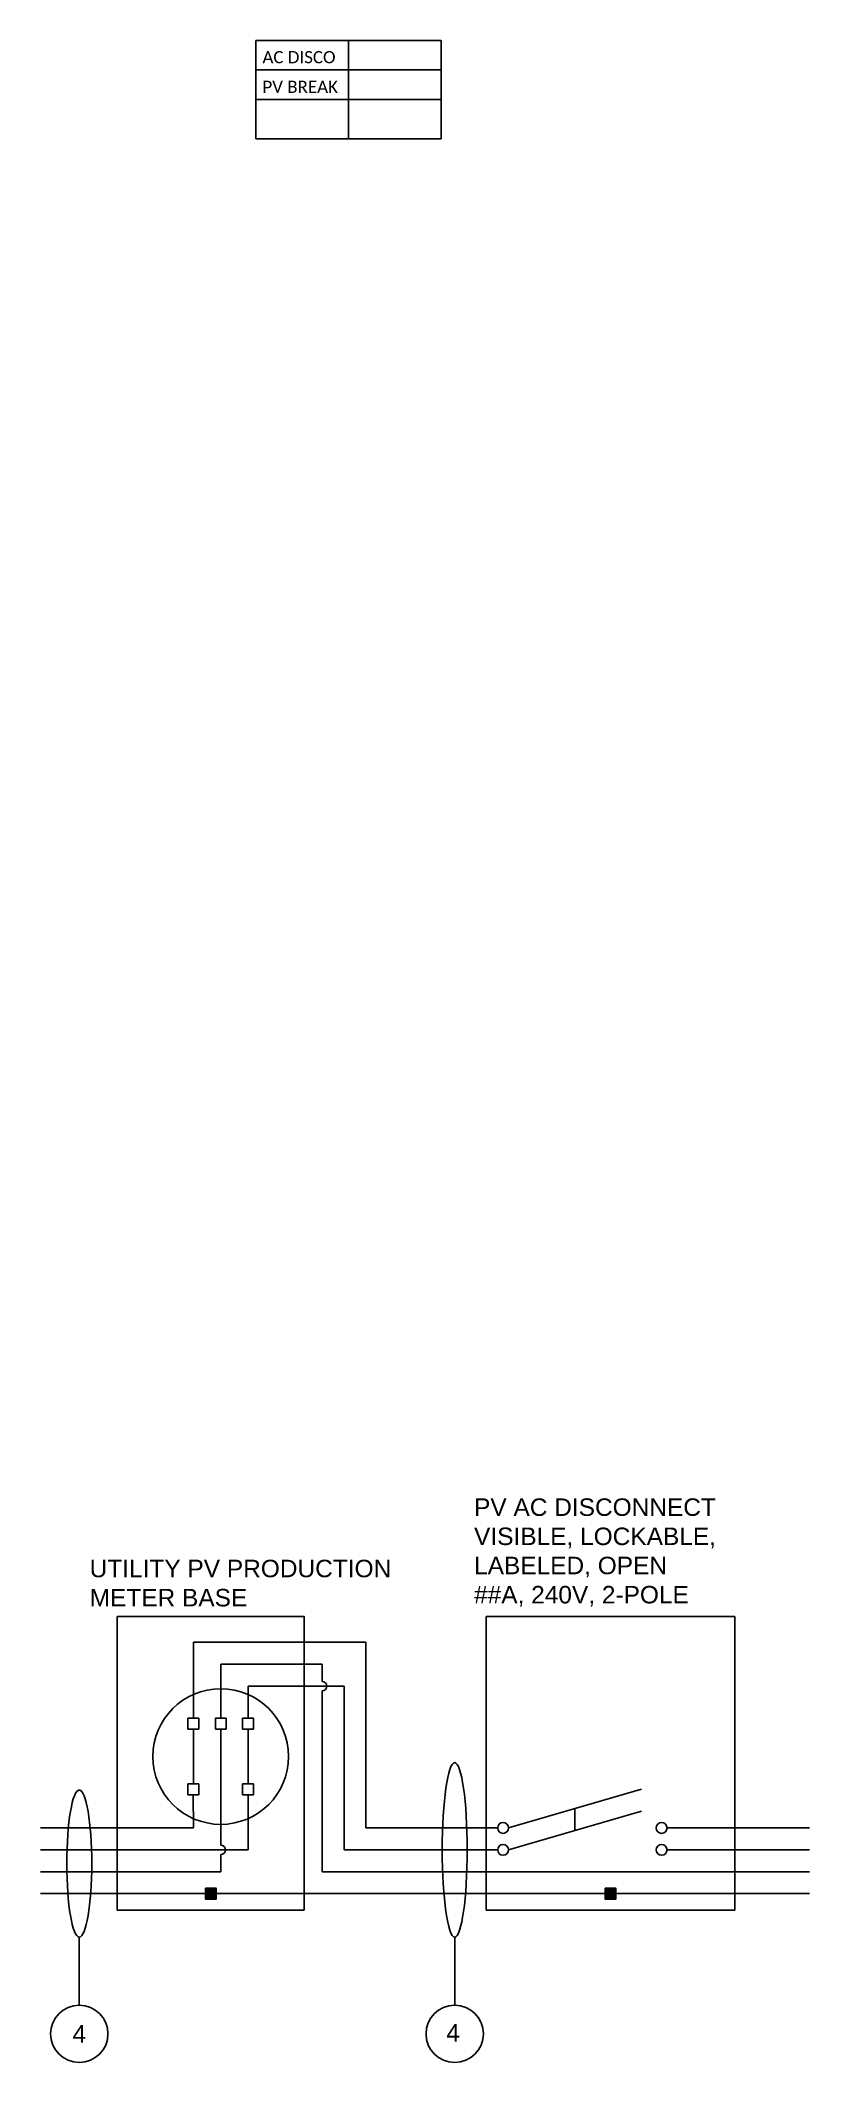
# Model space of a CAD drawing. Header units: inches. Extents: x 283.3 to 318.5, y 6.7 to 99.1.
import ezdxf

# ---------------------------------------------------------------- set-up
doc = ezdxf.new("R2010")
doc.units = ezdxf.units.IN
doc.header["$MEASUREMENT"] = 0
doc.layers.add('Ground', color=3, linetype='Continuous')
doc.layers.add('wirecallout', color=4, linetype='Continuous', lineweight=25)
doc.styles.get("Standard").update_dxf_attribs({"font": 'arial.ttf'})

# ---------------------------------------------------------------- blocks, each defined once
blk = doc.blocks.new('*T20')
at = {"color": 0, "linetype": 'ByBlock', "lineweight": -2, "transparency": 16777216}
for p, q in [((0, 0), (8.467, 0)), ((0, 0), (0, -4.497)), ((4.233, 0), (4.233, -4.497)), ((8.467, 0), (8.467, -4.497)), ((0, -1.348), (8.467, -1.348)), ((0, -2.697), (8.467, -2.697)), ((0, -4.497), (8.467, -4.497))]:
    blk.add_line(p, q, dxfattribs=at)
at = {"color": 0, "transparency": 16777216, "char_height": 0.55556, "width": 3.63333}
for s, insert, attachment_point in [('{\\fCalibri|b0|i0|c0;AC DISCO', (0.3, -1.048), 7), ('{\\fCalibri|b0|i0|c0;PV BREAK', (0.3, -2.397), 7), ('{\\fCalibri|b0|i0|c0;', (8.167, -1.048), 9), ('{\\fCalibri|b0|i0|c0;', (4.533, -2.397), 7)]:
    blk.add_mtext(s, dxfattribs=dict(at, insert=insert, attachment_point=attachment_point))
blk = doc.blocks.new('*U19')
h = blk.add_hatch(color=256)
h.dxf.hatch_style = 1
h.paths.add_polyline_path([(8.034, 0.248), (7.537, 0.248), (7.537, 0), (8.034, 0)])
h.paths.add_polyline_path([(8.034, 0), (7.537, 0), (7.537, -0.248), (8.034, -0.248)])
h = blk.add_hatch(color=256)
h.dxf.hatch_style = 1
h.paths.add_polyline_path([(26.304, 0.248), (25.807, 0.248), (25.807, 0), (26.304, 0)])
h.paths.add_polyline_path([(26.304, 0), (25.807, 0), (25.807, -0.248), (26.304, -0.248)])
for p, q in [((6.99, 11.488), (6.99, 8.016)), ((14.876, 11.488), (6.99, 11.488)), ((14.876, 11.488), (14.876, 3)), ((8.244, 10.488), (8.244, 8.016)), ((12.876, 10.488), (8.244, 10.488)), ((12.876, 10.488), (12.876, 9.703)), ((13.876, 9.488), (9.49, 9.488)), ((9.49, 8.016), (9.49, 9.488)), ((12.876, 9.273), (12.876, 1)), ((13.876, 9.488), (13.876, 2)), ((6.74, 8.016), (6.74, 7.516)), ((7.24, 8.016), (6.74, 8.016)), ((7.24, 7.516), (6.74, 7.516)), ((6.99, 7.516), (6.99, 7.004)), ((6.99, 7.516), (6.99, 5.016)), ((7.24, 8.016), (7.24, 7.516)), ((7.994, 8.016), (7.994, 7.516)), ((8.494, 8.016), (7.994, 8.016)), ((8.494, 7.516), (7.994, 7.516)), ((8.244, 7.516), (8.244, 4.222)), ((8.494, 8.016), (8.494, 7.516)), ((9.24, 8.016), (9.24, 7.516)), ((9.74, 8.016), (9.24, 8.016)), ((9.74, 7.516), (9.24, 7.516)), ((9.49, 5.016), (9.49, 7.516)), ((9.74, 8.016), (9.74, 7.516)), ((6.74, 5.016), (6.74, 4.516)), ((7.24, 5.016), (6.74, 5.016)), ((7.24, 5.016), (7.24, 4.516)), ((9.24, 5.016), (9.24, 4.516)), ((9.74, 5.016), (9.24, 5.016)), ((9.74, 5.016), (9.74, 4.516)), ((21.394, 3), (27.465, 4.771)), ((7.24, 4.516), (6.74, 4.516)), ((6.985, 4.516), (6.994, 3)), ((8.244, 4.222), (8.244, 2.215)), ((9.74, 4.516), (9.24, 4.516)), ((9.49, 4.516), (9.49, 2)), ((21.394, 2), (27.465, 3.771)), ((24.43, 3.885), (24.43, 2.885)), ((0, 3), (6.994, 3)), ((14.876, 3), (20.898, 3)), ((28.638, 3), (35.153, 3)), ((9.49, 2), (0, 2)), ((13.876, 2), (20.898, 2)), ((28.638, 2), (30.132, 2)), ((30.132, 2), (35.153, 2)), ((8.244, 1), (0, 1)), ((8.244, 1.785), (8.244, 1)), ((35.153, 1), (12.876, 1)), ((1.775, -1.99), (1.775, -5.101)), ((18.934, -1.99), (18.934, -5.101))]:
    blk.add_line(p, q)
for points in [[(12.058, -0.753), (3.514, -0.753), (3.514, 12.663), (12.058, 12.663)], [(31.732, -0.753), (20.379, -0.753), (20.379, 12.663), (31.732, 12.663)], [(7.537, 0.248), (8.034, 0.248), (8.034, -0.248), (7.537, -0.248)], [(25.807, 0.248), (26.304, 0.248), (26.304, -0.248), (25.807, -0.248)]]:
    blk.add_lwpolyline(points, close=True)
for centre, radius in [((8.24, 6.266), 3.1), ((21.146, 3), 0.248), ((28.39, 3), 0.248), ((21.146, 2), 0.248), ((28.39, 2), 0.248), ((1.775, -6.412), 1.311), ((18.934, -6.412), 1.311)]:
    blk.add_circle(centre, radius)
for centre in [(12.876, 9.488), (8.244, 2)]:
    blk.add_arc(centre, 0.215, 270, 90)
at = {"layer": 'Ground'}
blk.add_lwpolyline([(0, 0), (35.153, 0)], dxfattribs=at)
at = {"layer": 'wirecallout', "color": 7, "extrusion": (0, 0, -1)}
for centre, major_axis, ratio in [((18.934, 2), (0, 3.99), 0.14309), ((1.775, 1.374), (0, 3.364), 0.169711)]:
    blk.add_ellipse(centre, major_axis=major_axis, ratio=ratio, dxfattribs=at)
blk.add_blockref('*T20', (9.846, 84.719))
at = {"char_height": 0.8}
for s, width, heights, insert, attachment_point in [('PV AC DISCONNECT\\PVISIBLE, LOCKABLE, LABELED, OPEN\\P##A, 240V, 2-POLE', 14.09593, [5.193], (19.82, 13.118), 7), ('\\A1;\\pxql;UTILITY PV PRODUCTION\\PMETER BASE', 14.51791, [5.98], (2.249, 13.118), 7), ('4', 15.64005, [0], (1.775, -6.412), 5), ('4', 15.64005, [0], (19.171, -5.963), 3)]:
    blk.add_mtext_dynamic_manual_height_columns(s, width=width, gutter_width=1, heights=heights, dxfattribs=dict(at, insert=insert, attachment_point=attachment_point))

msp = doc.modelspace()

# ---------------------------------------------------------------- block references
at = {"ltscale": 15}
msp.add_blockref('*U19', (283.342, 14.406), dxfattribs=at)

doc.saveas('drawing.dxf')
